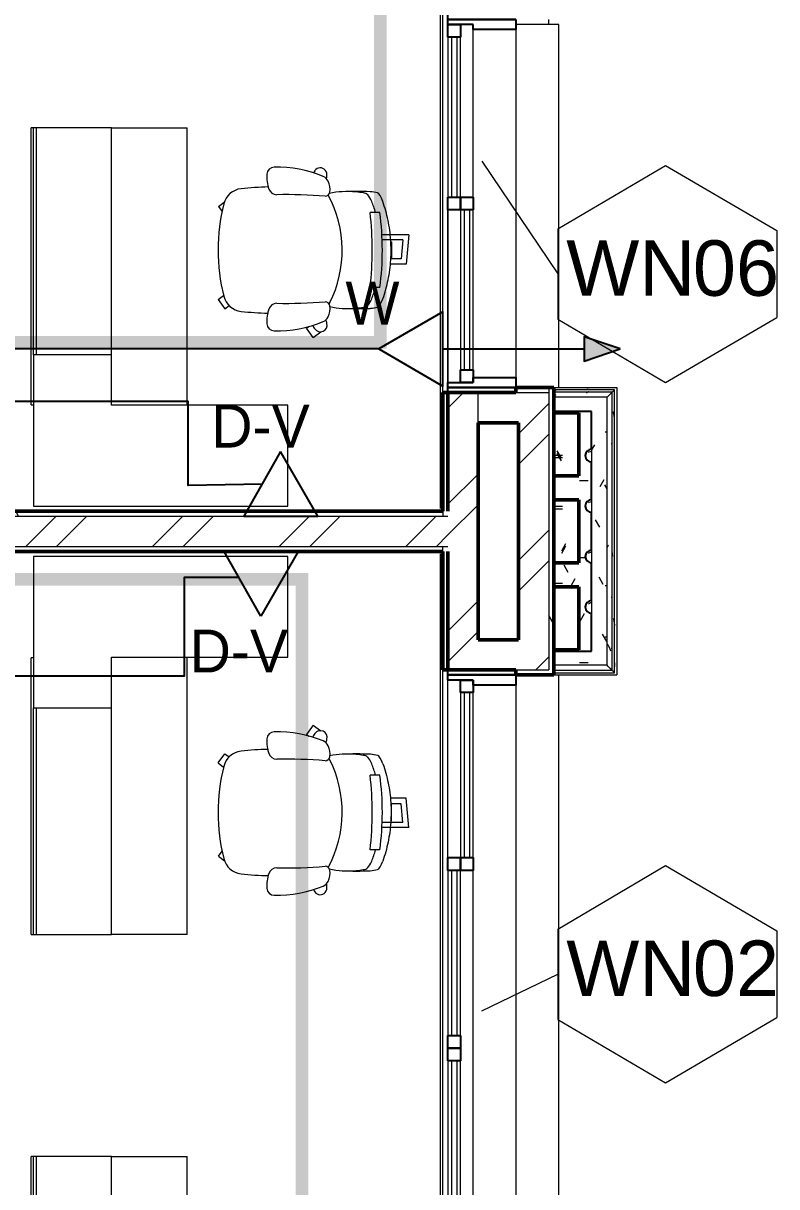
# Model space of a CAD drawing. Header units: millimetres. Extents: x -9358 to 257996, y -67499 to 9117.
# Drawn here: x 15064 to 18055, y -19148 to -14533 of the extents above; entities that cross this region are included whole.
import ezdxf

# ---------------------------------------------------------------- set-up
doc = ezdxf.new("R2010")
doc.units = ezdxf.units.MM
doc.header["$LTSCALE"] = 1000
for name, color, linetype, lineweight in [('A-FLR-PAT', 8, 'Continuous', 18), ('A-FRN', 8, 'Continuous', 9), ('A-LIN-30-1', 8, 'Continuous', 25), ('A-TYP-WIN', 8, 'Continuous', 0), ('A-WAL-CLD', 8, 'Continuous', 9), ('A-WAL-CMU', 8, 'Continuous', 50), ('A-WAL-FIN', 8, 'Continuous', 9), ('A-WAL-LOW-20', 8, 'Continuous', 18), ('A-WAL-LOW-20-1', 8, 'Continuous', 50), ('A-WAL-LOW-30', 8, 'Continuous', 18), ('A-WAL-PAT-1', 8, 'Continuous', 9), ('A-WIN', 8, 'Continuous', 9), ('A-WIN-1', 8, 'Continuous', 25), ('A-WIN-2', 8, 'Continuous', 18)]:
    doc.layers.add(name, color=color, linetype=linetype, lineweight=lineweight)
for name, color, linetype in [('CCTV', 4, 'Continuous'), ('DATANET', 4, 'Continuous'), ('F POINT AGN', 7, 'Continuous'), ('LC-CABLE -10', 4, 'Continuous'), ('LC-DA-CIR', 4, 'Continuous'), ('LC-T-OUTLET', 4, 'Continuous'), ('Route - rack2', 7, 'Continuous')]:
    doc.layers.add(name, color=color, linetype=linetype)
doc.styles.add('Arial_8', font='arial.ttf', dxfattribs={"height": 220})
pattern_1 = [(0, (0, 0), (812.8, 203.2), [33.528, -576.072, 33.528, -576.072, -3251.2]), (0, (0, 0), (812.8, 203.2), [-1219.2, 33.528, -1185.672, 33.528, -576.072, -1422.4]), (0, (0, 0), (812.8, 203.2), [-3048, 33.528, -372.872, 33.528, -982.472]), (120, (304.8, 101.6), (-582.3764, 602.3054), [33.528, -576.072, 33.528, -576.072, -3251.2]), (120, (304.8, 101.6), (-582.3764, 602.3054), [-1219.2, 33.528, -1185.672, 33.528, -576.072, -1422.4]), (120, (304.8, 101.6), (-582.3764, 602.3054), [-3048, 33.528, -372.872, 33.528, -982.472]), (240, (406.4, 508), (-230.4236, -805.5054), [33.528, -576.072, 33.528, -576.072, -3251.2]), (240, (406.4, 508), (-230.4236, -805.5054), [-1219.2, 33.528, -1185.672, 33.528, -576.072, -1422.4]), (240, (406.4, 508), (-230.4236, -805.5054), [-3048, 33.528, -372.872, 33.528, -982.472])]
pattern_2 = [(45, (0, 0), (-251.447, 251.447), []), (45, (0, 381), (-251.447, 251.447), [])]
pattern_3 = [(0, (0, 0), (406.4, 101.6), [33.528, -271.272, 33.528, -271.272, -1625.6]), (0, (0, 0), (406.4, 101.6), [-609.6, 33.528, -576.072, 33.528, -271.272, -711.2]), (0, (0, 0), (406.4, 101.6), [-1524, 33.528, -169.672, 33.528, -474.472]), (120, (152.4, 50.8), (-291.18818, 301.15272), [33.528, -271.272, 33.528, -271.272, -1625.6]), (120, (152.4, 50.8), (-291.18818, 301.15272), [-609.6, 33.528, -576.072, 33.528, -271.272, -711.2]), (120, (152.4, 50.8), (-291.18818, 301.15272), [-1524, 33.528, -169.672, 33.528, -474.472]), (240, (203.2, 254), (-115.21182, -402.75272), [33.528, -271.272, 33.528, -271.272, -1625.6]), (240, (203.2, 254), (-115.21182, -402.75272), [-609.6, 33.528, -576.072, 33.528, -271.272, -711.2]), (240, (203.2, 254), (-115.21182, -402.75272), [-1524, 33.528, -169.672, 33.528, -474.472])]

# ---------------------------------------------------------------- blocks, each defined once
blk = doc.blocks.new('Window Tag - Window Tag-41068-01-Ground Floor Plan')
at = {"layer": 'A-TYP-WIN'}
for p, q in [((-4.506, 1.627), (-0.238, 4.142)), ((-0.238, 4.142), (4.181, 1.556)), ((-4.506, 1.627), (-4.506, -1.959)), ((4.181, 1.556), (4.181, -1.888)), ((-4.506, -1.959), (-0.238, -4.474)), ((-0.238, -4.474), (4.181, -1.888))]:
    blk.add_line(p, q, dxfattribs=at)
blk = doc.blocks.new('D-V')
at = {"color": 3}
blk.add_lwpolyline([(1.2, 256.5), (146.9, 0), (-146.9, 0), (1.2, 256.5)], dxfattribs=at)
at = {"layer": 'CCTV', "color": 2}
blk.add_attdef('D-V', (-225.1, 246.5), '', height=170, dxfattribs=at)
blk = doc.blocks.new('D-W')
at = {"color": 3, "elevation": 0}
blk.add_lwpolyline([(0, 254.5), (146.9, 0), (-146.9, 0), (0, 254.5)], dxfattribs=at)
at = {"layer": 'LC-T-OUTLET', "color": 2}
blk.add_attdef('W', (77.2, 236.3, 0), '', height=170, dxfattribs=at)
blk = doc.blocks.new('access point wifi weather proof')
at = {"layer": 'LC-CABLE -10'}
h = blk.add_hatch(color=3, dxfattribs=at)
h.dxf.hatch_style = 1
h.paths.add_polyline_path([(684.0372, -90.7097), (683.895, -90.6617), (683.895, -90.7577)])
at = {"layer": 'LC-CABLE -10', "color": 3}
blk.add_line((683.3342, -90.7097), (683.895, -90.7097), dxfattribs=at)
blk.add_lwpolyline([(684.0372, -90.7097), (683.895, -90.6617), (683.895, -90.7577)], close=True, dxfattribs=at)
at = {"layer": 'LC-DA-CIR'}
ref = blk.add_blockref('D-W', (683.3342, -90.7097), dxfattribs=dict(at, xscale=-0.0010000000000048, yscale=0.0010000000000048, zscale=0.0010000000000048, rotation=90))
ref.add_attrib('W', 'W', (682.9472, -90.6127), dxfattribs={"layer": 'LC-T-OUTLET', "color": 3, "height": 0.17})
blk = doc.blocks.new('Walls 16 - Walls 11-582313-01-Ground Floor Furniture Plan')
at = {"layer": 'A-WAL-PAT-1'}
h = blk.add_hatch(dxfattribs=at)
h.set_pattern_fill('FP_10', color=256, style=0, pattern_type=2)
h.set_pattern_definition(pattern_3)
h.paths.add_polyline_path([(17170, -16870), (17270, -16870), (17270, -16620), (17170, -16620)], flags=0)
h.paths.add_polyline_path([(17170, -16525), (17270, -16525), (17270, -16275), (17170, -16275)], flags=0)
h.paths.add_polyline_path([(17270, -16180), (17270, -15930), (17170, -15930), (17170, -16180)], flags=0)
h = blk.add_hatch(dxfattribs=at)
h.set_pattern_fill('FP_10', color=256, style=0, pattern_type=2)
h.set_pattern_definition(pattern_3)
h.paths.add_polyline_path([(17270, -20970), (17270, -20720), (17170, -20720), (17170, -20970)], flags=0)
h.paths.add_polyline_path([(17270, -20625), (17270, -20375), (17170, -20375), (17170, -20625)], flags=0)
h.paths.add_polyline_path([(17270, -20280), (17270, -20030), (17170, -20030), (17170, -20280)], flags=0)
h = blk.add_hatch(dxfattribs=at)
h.set_pattern_fill('FP_10', color=256, style=0, pattern_type=2)
h.set_pattern_definition(pattern_3)
h.paths.add_polyline_path([(17270, -25070), (17270, -24820), (17170, -24820), (17170, -25070)], flags=0)
h.paths.add_polyline_path([(17170, -24725), (17270, -24725), (17270, -24475), (17170, -24475)], flags=0)
h.paths.add_polyline_path([(17170, -24380), (17270, -24380), (17270, -24130), (17170, -24130), (17170, -24207)], flags=0)
at = {"layer": 'A-WAL-CMU'}
for p, q in [((17170, -15930), (17170, -16180)), ((17270, -15930), (17170, -15930)), ((17270, -16180), (17270, -15930)), ((17170, -16180), (17270, -16180)), ((17170, -16275), (17170, -16525)), ((17270, -16275), (17170, -16275)), ((17270, -16525), (17270, -16275)), ((17170, -16525), (17270, -16525)), ((17170, -16620), (17170, -16870)), ((17270, -16620), (17170, -16620)), ((17270, -16870), (17270, -16620)), ((17170, -16870), (17270, -16870)), ((17170, -20030), (17170, -20280)), ((17270, -20030), (17170, -20030)), ((17270, -20280), (17270, -20030)), ((17170, -20280), (17270, -20280)), ((17170, -20375), (17170, -20625)), ((17270, -20375), (17170, -20375)), ((17270, -20625), (17270, -20375)), ((17170, -20625), (17270, -20625)), ((17170, -20720), (17170, -20970)), ((17270, -20720), (17170, -20720)), ((17270, -20970), (17270, -20720)), ((17170, -20970), (17270, -20970)), ((17170, -24130), (17170, -24380)), ((17270, -24130), (17170, -24130)), ((17270, -24380), (17270, -24130)), ((17170, -24380), (17270, -24380)), ((17170, -24475), (17170, -24725)), ((17270, -24475), (17170, -24475)), ((17270, -24725), (17270, -24475)), ((17170, -24725), (17270, -24725)), ((17170, -24820), (17170, -25070)), ((17270, -24820), (17170, -24820)), ((17270, -25070), (17270, -24820)), ((17170, -25070), (17270, -25070))]:
    blk.add_line(p, q, dxfattribs=at)
blk = doc.blocks.new('Sliding_Window_Double - 3000 x 2700-2663160-01-Ground Floor Furniture Plan')
at = {"layer": 'A-WIN'}
for p, q in [((-1336.3, 89.4), (1543.7, 89.4)), ((-651.8, -80.6), (-1306.3, -80.6)), ((808.2, -80.6), (-600.9, -80.6)), ((1513.7, -80.6), (859.1, -80.6)), ((-1306.3, -130.6), (-651.8, -130.6)), ((53.7, -130.6), (-600.9, -130.6)), ((808.2, -130.6), (153.7, -130.6)), ((859.1, -130.6), (1513.7, -130.6)), ((-651.8, -180.6), (-1356.3, -180.6)), ((-600.9, -180.6), (53.7, -180.6)), ((153.7, -180.6), (808.2, -180.6)), ((1563.7, -180.6), (859.1, -180.6))]:
    blk.add_line(p, q, dxfattribs=at)
at = {"layer": 'A-WIN-1'}
for p, q in [((-1376.3, 89.4), (-1336.3, 89.4)), ((-1376.3, -180.6), (-1376.3, 89.4)), ((-1376.3, 89.4), (-1376.3, -180.6)), ((-1336.3, 89.4), (-1336.3, -80.6)), ((1543.7, 89.4), (1583.7, 89.4)), ((1543.7, -80.6), (1543.7, 89.4)), ((1583.7, 89.4), (1583.7, -180.6)), ((1583.7, -180.6), (1583.7, 89.4)), ((-1356.3, -80.6), (-1356.3, -180.6)), ((-1336.3, -80.6), (-1356.3, -80.6)), ((-1356.3, -130.6), (-1356.3, -80.6)), ((-1356.3, -80.6), (-1306.3, -80.6)), ((-1306.3, -80.6), (-1306.3, -130.6)), ((-651.8, -130.6), (-651.8, -80.6)), ((-651.8, -80.6), (-600.9, -80.6)), ((-600.9, -80.6), (-600.9, -130.6)), ((808.2, -130.6), (808.2, -80.6)), ((808.2, -80.6), (859.1, -80.6)), ((859.1, -80.6), (859.1, -130.6)), ((1513.7, -130.6), (1513.7, -80.6)), ((1513.7, -80.6), (1563.7, -80.6)), ((1563.7, -80.6), (1543.7, -80.6)), ((1563.7, -180.6), (1563.7, -80.6)), ((1563.7, -80.6), (1563.7, -130.6)), ((-1306.3, -130.6), (-1356.3, -130.6)), ((-600.9, -130.6), (-651.8, -130.6)), ((-651.8, -180.6), (-651.8, -130.6)), ((-651.8, -130.6), (-600.9, -130.6)), ((-600.9, -130.6), (-600.9, -180.6)), ((53.7, -180.6), (53.7, -130.6)), ((53.7, -130.6), (103.7, -130.6)), ((103.7, -180.6), (103.7, -130.6)), ((103.7, -130.6), (153.7, -130.6)), ((103.7, -130.6), (103.7, -180.6)), ((153.7, -130.6), (153.7, -180.6)), ((808.2, -180.6), (808.2, -130.6)), ((808.2, -130.6), (859.1, -130.6)), ((859.1, -130.6), (808.2, -130.6)), ((859.1, -130.6), (859.1, -180.6)), ((1563.7, -130.6), (1513.7, -130.6)), ((-1376.3, -180.6), (-1396.3, -180.6)), ((-1356.3, -180.6), (-1376.3, -180.6)), ((-600.9, -180.6), (-651.8, -180.6)), ((103.7, -180.6), (53.7, -180.6)), ((153.7, -180.6), (103.7, -180.6)), ((859.1, -180.6), (808.2, -180.6)), ((1583.7, -180.6), (1563.7, -180.6)), ((1603.7, -180.6), (1583.7, -180.6))]:
    blk.add_line(p, q, dxfattribs=at)
at = {"layer": 'A-WIN-2'}
for p, q in [((-1306.3, -95.6), (-651.8, -95.6)), ((-1306.3, -115.6), (-1306.3, -95.6)), ((-651.8, -115.6), (-1306.3, -115.6)), ((-651.8, -95.6), (-651.8, -115.6)), ((859.1, -95.6), (1513.7, -95.6)), ((859.1, -115.6), (859.1, -95.6)), ((1513.7, -115.6), (859.1, -115.6)), ((1513.7, -95.6), (1513.7, -115.6)), ((-600.9, -145.6), (53.7, -145.6)), ((-600.9, -165.6), (-600.9, -145.6)), ((53.7, -165.6), (-600.9, -165.6)), ((53.7, -145.6), (53.7, -165.6)), ((153.7, -145.6), (808.2, -145.6)), ((153.7, -165.6), (153.7, -145.6)), ((808.2, -165.6), (153.7, -165.6)), ((808.2, -145.6), (808.2, -165.6))]:
    blk.add_line(p, q, dxfattribs=at)
blk = doc.blocks.new('Sliding_Window_Single - 1500 x 2700-2664406-01-Ground Floor Furniture Plan')
at = {"layer": 'A-WIN'}
for p, q in [((-675, 135), (705, 135)), ((-10, -35), (-675, -35)), ((675, -35), (40, -35)), ((-10, -85), (-645, -85)), ((40, -85), (675, -85)), ((-645, -135), (-10, -135)), ((725, -135), (40, -135)), ((40, -135), (725, -135))]:
    blk.add_line(p, q, dxfattribs=at)
at = {"layer": 'A-WIN-1'}
for p, q in [((-715, 135), (-675, 135)), ((-715, -135), (-715, 135)), ((-715, 135), (-715, -135)), ((-675, 135), (-675, -35)), ((705, 135), (745, 135)), ((705, -35), (705, 135)), ((745, 135), (745, -135)), ((745, -135), (745, 135)), ((-695, -35), (-695, -135)), ((-675, -35), (-695, -35)), ((-10, -85), (-10, -35)), ((-10, -35), (40, -35)), ((40, -35), (40, -85)), ((675, -85), (675, -35)), ((675, -35), (725, -35)), ((725, -35), (705, -35)), ((725, -135), (725, -35)), ((725, -35), (725, -85)), ((-695, -135), (-695, -85)), ((-695, -85), (-645, -85)), ((-645, -85), (-645, -135)), ((-10, -135), (-10, -85)), ((-10, -85), (40, -85)), ((40, -85), (-10, -85)), ((40, -85), (40, -135)), ((725, -85), (675, -85)), ((-715, -135), (-735, -135)), ((-695, -135), (-715, -135)), ((-645, -135), (-695, -135)), ((40, -135), (-10, -135)), ((745, -135), (725, -135)), ((765, -135), (745, -135))]:
    blk.add_line(p, q, dxfattribs=at)
at = {"layer": 'A-WIN-2'}
for p, q in [((40, -50), (675, -50)), ((40, -70), (40, -50)), ((675, -70), (40, -70)), ((675, -50), (675, -70)), ((-645, -100), (-10, -100)), ((-645, -120), (-645, -100)), ((-10, -120), (-645, -120)), ((-10, -100), (-10, -120))]:
    blk.add_line(p, q, dxfattribs=at)
blk = doc.blocks.new('secretary office - manager office -1 2-1846452-01-Ground Floor Furniture Plan')
at = {"layer": 'A-FRN'}
for p, q in [((-360, 310), (-950, 310)), ((-950, 310), (-950, 300)), ((-950, 300), (-950, -700)), ((-548, 320), (550, 320)), ((-548, 320), (-548, 310)), ((-350, 310), (-360, 310)), ((-350, 0), (-350, 310)), ((-350, 310), (550, 310)), ((550, 300), (-350, 300)), ((550, 300), (-350, 300)), ((550, 310), (550, 320)), ((550, 300), (550, 310)), ((550, 0), (550, 300)), ((-550, -700), (-550, 0)), ((-550, 0), (-350, 0)), ((-350, 0), (550, 0)), ((550, 0), (550, -300)), ((-550, -300), (550, -300)), ((-950, -700), (-550, -700))]:
    blk.add_line(p, q, dxfattribs=at)
blk = doc.blocks.new('Task chair 9554N35 - Task chair 9554N35-745676-01-Ground Floor Furniture Plan')
at = {"layer": 'A-FRN'}
for p, q in [((-172.9, 306.8), (-189.9, 284.3)), ((-172.9, 306.8), (-153.2, 293.1)), ((196.3, 309), (180.3, 287)), ((196.3, 309), (233.1, 282.3)), ((233.1, 282.3), (220.5, 265)), ((309.5, -42.5), (303.3, -51.1)), ((346.3, -69.3), (309.5, -42.5)), ((346.3, -69.3), (324.3, -99.6)), ((208.7, -134.6), (213.5, -132.2)), ((-148.6, -333.2), (-148.6, -294.8)), ((148.6, -333.5), (148.6, -294.8)), ((-59.9, -447.8), (-59.9, -341.6)), ((-40.1, -424.9), (-40.1, -342.5)), ((-33.2, -377), (-33.2, -380)), ((-33.2, -380), (34.3, -380)), ((34.3, -418.4), (34.3, -377)), ((56.2, -437.7), (56.2, -375.4)), ((-59.9, -447.8), (56.2, -437.7)), ((-40.1, -424.9), (34.3, -418.4))]:
    blk.add_line(p, q, dxfattribs=at)
for centre, radius, start, end in [((-163.7, 208.7), 80, 103.9416, 173.6414), ((0, -450.7), 759.4, 76.0583, 103.9416), ((163.7, 208.7), 80, 6.3586, 76.0583), ((875.8, 92.8), 1126, 173.6414, 179.1387), ((-875.8, 92.8), 1126, 0.9685, 6.3586), ((-298.4, 85.1), 30, 94.385, 178.8307), ((-289.7, -26.9), 142.3, 70.4284, 94.4069), ((-253.5, 75.2), 34, 1.5783, 70.4284), ((245.3, 75.2), 34, 109.5716, 178.4217), ((281.6, -26.9), 142.3, 102.8407, 109.5716), ((281.6, -26.9), 142.3, 85.5931, 102.8407), ((290.2, 85.1), 30, 1.1693, 85.615), ((157.4, 76.4), 485.9, 178.9013, 202.3772), ((1706.6, 39.8), 1926.5, 178.9201, 184.6505), ((-1714.8, 39.8), 1926.5, 355.3495, 1.0799), ((-165.6, 76.4), 485.9, 337.6228, 1.0987), ((-301, -96.7), 25.2, 123.4121, 230.4202), ((-270.6, -142.7), 80.3, 115.9395, 123.4121), ((297.3, -97.1), 27.1, 257.0503, 54.9497), ((266.7, -140.7), 80.4, 54.9497, 66.5438), ((-296.1, -90.9), 32.8, 230.4202, 277.5798), ((-257.7, -94.4), 37, 202.4815, 245.4243), ((-304.4, -28.7), 95.5, 277.5798, 283.1299), ((-239, -54.3), 81.3, 245.2067, 276.9285), ((-5.9, -191.7), 225.5, 165.0105, 178.0847), ((-231.5, -117.1), 18, 277.2916, 2.3739), ((1.2, 277.4), 461.4, 241.6816, 296.7275), ((223.3, -117.1), 18, 177.6261, 262.7084), ((230.8, -54.3), 81.3, 263.0715, 294.7933), ((5.9, -191.7), 225.5, 1.9153, 14.4821), ((249.5, -94.4), 37, 294.5757, 337.5185), ((351.4, 138.5), 268.8, 253.8265, 257.0503), ((1424.9, -239.6), 1657.1, 178.0847, 181.9153), ((-1424.9, -239.6), 1657.1, 358.0847, 1.9153), ((192.1, -200.6), 424.1, 181.2804, 189.1246), ((-192.1, -200.6), 424.1, 350.8754, 358.7196), ((-202, -267.3), 24.7, 181.265, 228.1434), ((202, -267.3), 24.7, 311.8566, 358.735), ((18.2, 231.9), 573.4, 248.3703, 253.086), ((0, 988.3), 1291.7, 263.3947, 276.6053), ((-18.2, 231.9), 573.4, 286.914, 291.6297), ((1, 773.4), 1116.7, 262.3012, 277.5932)]:
    blk.add_arc(centre, radius, start, end, dxfattribs=at)
for centre, major_axis, ratio, start_param, end_param in [((2833.6, -1083.6), (-3058.7, 867.3), 0.246692, 0.098786, 0.133654), ((-178.1, -286.4), (-48, 16.7), 0.376203, 0.715963, 1.386418), ((178.1, -286.7), (48.1, 16.1), 0.383717, 4.900693, 5.6098), ((-2833.6, -1083.6), (3058.7, 867.3), 0.246692, 6.149531, 6.184399), ((-2839.6, -1069.5), (3064.8, 850.5), 0.246639, 6.151983, 6.185843), ((-182.4, -335.9), (-44.1, 13.7), 0.260293, 0.190015, 1.407049), ((182.6, -337.1), (43.9, 14.1), 0.248418, 4.873403, 6.095378)]:
    blk.add_ellipse(centre, major_axis=major_axis, ratio=ratio, start_param=start_param, end_param=end_param, dxfattribs=at)
blk.add_open_spline([(193.1, -345.6), (180.8, -349.8), (155.9, -357.6), (104.9, -369.7), (39.6, -378.5), (-39.7, -378.4), (-105, -369.4), (-155.9, -357.1), (-180.8, -349.3), (-193.1, -344.9)], degree=3, knots=[0, 0, 0, 0, 0.1, 0.2, 0.4, 0.6, 0.8, 0.9, 1, 1, 1, 1], dxfattribs=at)
blk = doc.blocks.new('secretary office - manager office -1 2-1846450-01-Ground Floor Furniture Plan')
at = {"layer": 'A-FRN'}
for p, q in [((-550, 700), (-950, 700)), ((-950, 700), (-950, -300)), ((-550, 0), (-550, 700)), ((550, 300), (-550, 300)), ((550, 300), (550, 0)), ((-350, 0), (-550, 0)), ((550, 0), (-350, 0)), ((-350, -310), (-350, 0)), ((550, -300), (550, 0)), ((-950, -300), (-950, -310)), ((-950, -310), (-360, -310)), ((-548, -310), (-548, -320)), ((550, -320), (-548, -320)), ((-360, -310), (-350, -310)), ((-350, -300), (550, -300)), ((-350, -300), (550, -300)), ((550, -310), (-350, -310)), ((550, -310), (550, -300)), ((550, -320), (550, -310))]:
    blk.add_line(p, q, dxfattribs=at)
blk = doc.blocks.new('Task chair 9554N35 - Task chair 9554N35-733048-01-Ground Floor Furniture Plan')
at = {"layer": 'A-FRN'}
for p, q in [((-59.9, 447.8), (56.2, 437.7)), ((-59.9, 447.8), (-59.9, 341.6)), ((-40.1, 424.9), (-40.1, 342.5)), ((-40.1, 424.9), (34.3, 418.4)), ((34.3, 418.4), (34.3, 377)), ((56.2, 437.7), (56.2, 375.4)), ((-33.2, 380), (34.3, 380)), ((-33.2, 377), (-33.2, 380)), ((-148.6, 333.2), (-148.6, 294.8)), ((148.6, 333.5), (148.6, 294.8)), ((208.7, 134.6), (213.5, 132.2)), ((346.3, 69.3), (324.3, 99.6)), ((309.5, 42.5), (303.3, 51.1)), ((346.3, 69.3), (309.5, 42.5)), ((233.1, -282.3), (220.5, -265)), ((-172.9, -306.8), (-189.9, -284.3)), ((-172.9, -306.8), (-153.2, -293.1)), ((196.3, -309), (180.3, -287)), ((196.3, -309), (233.1, -282.3))]:
    blk.add_line(p, q, dxfattribs=at)
for centre, radius, start, end in [((1, -773.4), 1116.7, 82.4068, 97.6988), ((1424.9, 239.6), 1657.1, 178.0847, 181.9153), ((-202, 267.3), 24.7, 131.8566, 178.735), ((18.2, -231.9), 573.4, 106.914, 111.6297), ((0, -988.3), 1291.7, 83.3947, 96.6053), ((-18.2, -231.9), 573.4, 68.3703, 73.086), ((202, 267.3), 24.7, 1.265, 48.1434), ((-1424.9, 239.6), 1657.1, 358.0847, 1.9153), ((192.1, 200.6), 424.1, 170.8754, 178.7196), ((-192.1, 200.6), 424.1, 1.2804, 9.1246), ((-5.9, 191.7), 225.5, 181.9153, 194.9895), ((1.2, -277.4), 461.4, 63.2725, 118.3184), ((5.9, 191.7), 225.5, 345.5179, 358.0847), ((157.4, -76.4), 485.9, 157.6228, 181.0987), ((-301, 96.7), 25.2, 129.5798, 236.5879), ((-296.1, 90.9), 32.8, 82.4202, 129.5798), ((-257.7, 94.4), 37, 114.5757, 157.5185), ((-304.4, 28.7), 95.5, 76.8701, 82.4202), ((-239, 54.3), 81.3, 83.0715, 114.7933), ((-231.5, 117.1), 18, 357.6261, 82.7084), ((1706.6, -39.8), 1926.5, 175.3495, 181.0799), ((223.3, 117.1), 18, 97.2916, 182.3739), ((-1714.8, -39.8), 1926.5, 358.9201, 4.6505), ((230.8, 54.3), 81.3, 65.2067, 96.9285), ((249.5, 94.4), 37, 22.4815, 65.4243), ((351.4, -138.5), 268.8, 102.9497, 106.1735), ((-165.6, -76.4), 485.9, 358.9013, 22.3772), ((297.3, 97.1), 27.1, 305.0503, 102.9497), ((-270.6, 142.7), 80.3, 236.5879, 244.0605), ((266.7, 140.7), 80.4, 293.4562, 305.0503), ((-298.4, -85.1), 30, 181.1693, 265.615), ((-253.5, -75.2), 34, 289.5716, 358.4217), ((245.3, -75.2), 34, 181.5783, 250.4284), ((290.2, -85.1), 30, 274.385, 358.8307), ((-289.7, 26.9), 142.3, 265.5931, 289.5716), ((875.8, -92.8), 1126, 180.8613, 186.3586), ((281.6, 26.9), 142.3, 250.4284, 257.1593), ((-875.8, -92.8), 1126, 353.6414, 359.0315), ((281.6, 26.9), 142.3, 257.1593, 274.4069), ((-163.7, -208.7), 80, 186.3586, 256.0584), ((163.7, -208.7), 80, 283.9417, 353.6414), ((0, 450.7), 759.4, 256.0584, 283.9417)]:
    blk.add_arc(centre, radius, start, end, dxfattribs=at)
for centre, major_axis, ratio, start_param, end_param in [((2833.6, 1083.6), (3058.7, 867.3), 0.246692, 3.007939, 3.042807), ((-182.4, 335.9), (44.1, 13.7), 0.260293, 1.734544, 2.951577), ((182.6, 337.1), (-43.9, 14.1), 0.248418, 3.3294, 4.551375), ((-2839.6, 1069.5), (-3064.8, 850.5), 0.246639, 3.238935, 3.272795), ((-2833.6, 1083.6), (-3058.7, 867.3), 0.246692, 3.240378, 3.275247), ((-178.1, 286.4), (48, 16.7), 0.376203, 1.755174, 2.42563), ((178.1, 286.7), (-48.1, 16.1), 0.383717, 3.814978, 4.524085)]:
    blk.add_ellipse(centre, major_axis=major_axis, ratio=ratio, start_param=start_param, end_param=end_param, dxfattribs=at)
blk.add_open_spline([(193.1, 345.6), (180.8, 349.8), (155.9, 357.6), (104.9, 369.7), (39.6, 378.5), (-39.7, 378.4), (-105, 369.4), (-155.9, 357.1), (-180.8, 349.3), (-193.1, 344.9)], degree=3, knots=[0, 0, 0, 0, 0.1, 0.2, 0.4, 0.6, 0.8, 0.9, 1, 1, 1, 1], dxfattribs=at)
blk = doc.blocks.new('FP_504-01-Ground Floor Furniture Plan')
at = {"layer": 'A-WAL-PAT-1'}
for p, q in [((17307.4, -16478), (17311, -16475.1)), ((17311, -16475.1), (17315.4, -16473.2)), ((17315.4, -16473.2), (17320, -16472.6))]:
    blk.add_line(p, q, dxfattribs=at)
blk = doc.blocks.new('FP_505-01-Ground Floor Furniture Plan')
at = {"layer": 'A-WAL-PAT-1'}
for p, q in [((17307.3, -16277.8), (17311, -16274.8)), ((17311, -16274.8), (17315.3, -16273)), ((17315.3, -16273), (17320, -16272.4))]:
    blk.add_line(p, q, dxfattribs=at)
blk = doc.blocks.new('FP_506-01-Ground Floor Furniture Plan')
at = {"layer": 'A-WAL-PAT-1'}
for p, q in [((17307.2, -16078.1), (17310.9, -16075.1)), ((17310.9, -16075.1), (17315.3, -16073.3)), ((17315.3, -16073.3), (17320, -16072.6))]:
    blk.add_line(p, q, dxfattribs=at)
blk = doc.blocks.new('FP_507-01-Ground Floor Furniture Plan')
at = {"layer": 'A-WAL-PAT-1'}
for p, q in [((17307.4, -16677.9), (17311.1, -16675)), ((17311.1, -16675), (17315.4, -16673.2)), ((17315.4, -16673.2), (17320, -16672.6))]:
    blk.add_line(p, q, dxfattribs=at)
blk = doc.blocks.new('Walls 364 - Walls 304-2898447-01-Ground Floor Furniture Plan')
at = {"layer": 'A-WAL-PAT-1'}
h = blk.add_hatch(dxfattribs=at)
h.set_pattern_fill('FP_194', color=256, style=0, pattern_type=2)
h.set_pattern_definition([(0, (0, 10), (406.4, 101.6), [33.528, -271.272, 33.528, -271.272, -1625.6]), (0, (0, 10), (406.4, 101.6), [-609.6, 33.528, -576.072, 33.528, -271.272, -711.2]), (0, (0, 10), (406.4, 101.6), [-1524, 33.528, -169.672, 33.528, -474.472]), (120, (152.4, 60.8), (-291.1882, 301.15272), [33.528, -271.272, 33.528, -271.272, -1625.6]), (120, (152.4, 60.8), (-291.1882, 301.15272), [-609.6, 33.528, -576.072, 33.528, -271.272, -711.2]), (120, (152.4, 60.8), (-291.1882, 301.15272), [-1524, 33.528, -169.672, 33.528, -474.472]), (240, (203.2, 264), (-115.2118, -402.75272), [33.528, -271.272, 33.528, -271.272, -1625.6]), (240, (203.2, 264), (-115.2118, -402.75272), [-609.6, 33.528, -576.072, 33.528, -271.272, -711.2]), (240, (203.2, 264), (-115.2118, -402.75272), [-1524, 33.528, -169.672, 33.528, -474.472])])
h.paths.add_polyline_path([(17320, -16865), (17320, -16715), (17305.3, -16710.2), (17296.2, -16697.7), (17296.2, -16682.3), (17305.3, -16669.8), (17320, -16665), (17320, -16515), (17305.3, -16510.2), (17296.2, -16497.7), (17296.2, -16482.3), (17305.3, -16469.8), (17320, -16465), (17320, -16314.8), (17305.3, -16310), (17296.2, -16297.5), (17296.2, -16282), (17305.3, -16269.5), (17320, -16264.8), (17320, -16115), (17305.3, -16110.2), (17296.2, -16097.7), (17296.2, -16082.3), (17305.3, -16069.8), (17320, -16065), (17320, -15915), (17170, -15915), (17170, -16865)], flags=0)
at = {"layer": 'A-LIN-30-1'}
for p, q in [((17170, -15915), (17170, -16865)), ((17320, -15915), (17170, -15915)), ((17320, -16065), (17320, -15915)), ((17320, -16264.8), (17320, -16115)), ((17320, -16465), (17320, -16314.8)), ((17320, -16665), (17320, -16515)), ((17320, -16865), (17320, -16715)), ((17170, -16865), (17320, -16865))]:
    blk.add_line(p, q, dxfattribs=at)
for centre in [(17320, -16090), (17320, -16289.8), (17320, -16490), (17320, -16690)]:
    blk.add_arc(centre, 25, 90, 270, dxfattribs=at)
at = {"layer": 'A-WAL-FIN'}
for p, q in [((17320, -16065), (17320, -16090)), ((17320, -16090), (17320, -16115)), ((17320, -16264.8), (17320, -16289.8)), ((17320, -16289.8), (17320, -16314.8)), ((17320, -16465), (17320, -16490)), ((17320, -16490), (17320, -16515)), ((17320, -16665), (17320, -16690)), ((17320, -16690), (17320, -16715))]:
    blk.add_line(p, q, dxfattribs=at)
at = {"layer": 'A-WAL-LOW-20-1'}
for name in ['FP_506-01-Ground Floor Furniture Plan', 'FP_505-01-Ground Floor Furniture Plan', 'FP_504-01-Ground Floor Furniture Plan', 'FP_507-01-Ground Floor Furniture Plan']:
    blk.add_blockref(name, (0, 0), dxfattribs=at)
blk = doc.blocks.new('FP_508-01-Ground Floor Furniture Plan')
at = {"layer": 'A-WAL-LOW-20'}
blk.add_line((17170, -16951.2), (17401.4, -16951.2), dxfattribs=at)
blk = doc.blocks.new('FP_509-01-Ground Floor Furniture Plan')
at = {"layer": 'A-WAL-LOW-20'}
blk.add_line((17170, -16961), (17411.1, -16961), dxfattribs=at)
blk = doc.blocks.new('FP_510-01-Ground Floor Furniture Plan')
at = {"layer": 'A-WAL-LOW-20'}
blk.add_line((17401.4, -16951.2), (17401.4, -15848.5), dxfattribs=at)
at = {"layer": 'A-WAL-PAT-1'}
for p, q in [((17402, -16052.8), (17397.4, -16052.8)), ((17382, -16464.6), (17382.5, -16463.7)), ((17382.5, -16463.7), (17383, -16462.8)), ((17383, -16462.8), (17383.5, -16461.9)), ((17383.5, -16461.9), (17384, -16461.1)), ((17384, -16461.1), (17384.5, -16460.2)), ((17384.5, -16460.2), (17385, -16459.3)), ((17385, -16459.3), (17385.5, -16458.4)), ((17385.5, -16458.4), (17386, -16457.5)), ((17386, -16457.5), (17386.4, -16456.7)), ((17386.4, -16456.7), (17386.9, -16455.8)), ((17386.9, -16455.8), (17387.4, -16454.9)), ((17399.9, -16480.3), (17400.2, -16481.2)), ((17400.2, -16481.2), (17400.4, -16482.1)), ((17400.4, -16482.1), (17400.6, -16483)), ((17400.6, -16483), (17400.8, -16483.9)), ((17400.8, -16483.9), (17401, -16484.8)), ((17401, -16484.8), (17401.1, -16485.7)), ((17401.1, -16485.7), (17401.3, -16486.6)), ((17401.3, -16486.6), (17401.5, -16487.6)), ((17401.5, -16487.6), (17401.6, -16488.5)), ((17401.6, -16488.5), (17401.7, -16489.4)), ((17401.7, -16489.4), (17401.9, -16490.3)), ((17401.9, -16490.3), (17402, -16491.2)), ((17402, -16491.2), (17402.1, -16492.1)), ((17402.1, -16492.1), (17402.2, -16493)), ((17402.2, -16493), (17402.3, -16493.9)), ((17402.3, -16493.9), (17402.3, -16494.8)), ((17402.3, -16494.8), (17402.4, -16495.7)), ((17402.4, -16495.7), (17402.4, -16496.6)), ((17402.4, -16496.6), (17402.5, -16497.5)), ((17402.5, -16497.5), (17402.5, -16498.4)), ((17402.5, -16498.4), (17402.5, -16499.4)), ((17402, -16662.4), (17397.4, -16662.4)), ((17382, -16846.6), (17382.5, -16847.5)), ((17382.5, -16847.5), (17383, -16848.4)), ((17383, -16848.4), (17383.5, -16849.3)), ((17383.5, -16849.3), (17384.1, -16850.3)), ((17384.1, -16850.3), (17384.6, -16851.2)), ((17384.6, -16851.2), (17385.1, -16852.1)), ((17385.1, -16852.1), (17385.6, -16853)), ((17385.6, -16853), (17386.1, -16853.9)), ((17386.1, -16853.9), (17386.6, -16854.8)), ((17386.6, -16854.8), (17387.1, -16855.7)), ((17387.1, -16855.7), (17387.6, -16856.6)), ((17387.6, -16856.6), (17388.1, -16857.6)), ((17388.1, -16857.6), (17388.6, -16858.5)), ((17388.6, -16858.5), (17389, -16859.4)), ((17389, -16859.4), (17389.5, -16860.3)), ((17389.5, -16860.3), (17390, -16861.2)), ((17390, -16861.2), (17390.4, -16862.1)), ((17390.4, -16862.1), (17390.9, -16863)), ((17390.9, -16863), (17391.3, -16863.9)), ((17391.3, -16863.9), (17391.8, -16864.9)), ((17391.8, -16864.9), (17392.2, -16865.8)), ((17392.2, -16865.8), (17392.6, -16866.7)), ((17392.6, -16866.7), (17393.1, -16867.6)), ((17393.1, -16867.6), (17393.5, -16868.5)), ((17393.5, -16868.5), (17393.9, -16869.4)), ((17393.9, -16869.4), (17394.3, -16870.3)), ((17394.3, -16870.3), (17394.7, -16871.2)), ((17394.7, -16871.2), (17395, -16872.2)), ((17395, -16872.2), (17395.4, -16873.1)), ((17395.4, -16873.1), (17395.8, -16874)), ((17395.8, -16874), (17396.1, -16874.9)), ((17402, -16865.6), (17397.4, -16865.6))]:
    blk.add_line(p, q, dxfattribs=at)
blk = doc.blocks.new('FP_511-01-Ground Floor Furniture Plan')
at = {"layer": 'A-WAL-LOW-20'}
blk.add_line((17411.1, -16961), (17411.1, -15838.8), dxfattribs=at)
at = {"layer": 'A-WAL-PAT-1'}
for p, q in [((17404.8, -15925.1), (17405.5, -15927.8)), ((17405.5, -15927.8), (17406.1, -15930.4)), ((17406.1, -15930.4), (17406.7, -15933.1)), ((17406.7, -15933.1), (17407.2, -15935.7)), ((17407.2, -15935.7), (17407.7, -15938.3)), ((17407.7, -15938.3), (17408.2, -15941)), ((17408.2, -15941), (17408.7, -15943.6)), ((17408.7, -15943.6), (17409.1, -15946.3)), ((17409.1, -15946.3), (17409.5, -15948.9)), ((17409.5, -15948.9), (17409.9, -15951.5)), ((17409.9, -15951.5), (17410.3, -15954.2)), ((17406.3, -16744.3), (17406.9, -16746.9)), ((17406.9, -16746.9), (17407.4, -16749.5)), ((17407.4, -16749.5), (17407.9, -16752.2)), ((17407.9, -16752.2), (17408.4, -16754.8)), ((17408.4, -16754.8), (17408.9, -16757.5)), ((17408.9, -16757.5), (17409.3, -16760.1)), ((17409.3, -16760.1), (17409.7, -16762.7)), ((17409.7, -16762.7), (17410.1, -16765.4)), ((17410.1, -16765.4), (17410.4, -16768)), ((17410.4, -16768), (17410.7, -16770.7)), ((17410.7, -16770.7), (17411, -16773.3)), ((17411.6, -16937.9), (17411.8, -16935.3)), ((17411.8, -16935.3), (17411.9, -16932.6)), ((17411.9, -16932.6), (17412, -16930)), ((17412, -16930), (17412.1, -16927.4)), ((17412.1, -16927.4), (17412.2, -16924.7)), ((17412.2, -16924.7), (17412.2, -16922.1)), ((17410.2, -16951.1), (17410.5, -16948.5)), ((17410.5, -16948.5), (17410.8, -16945.8)), ((17410.8, -16945.8), (17411.1, -16943.2)), ((17411.1, -16943.2), (17411.4, -16940.6)), ((17411.4, -16940.6), (17411.6, -16937.9))]:
    blk.add_line(p, q, dxfattribs=at)
blk = doc.blocks.new('FP_512-01-Ground Floor Furniture Plan')
at = {"layer": 'A-WAL-LOW-20'}
blk.add_line((17401.4, -15848.5), (17170, -15848.5), dxfattribs=at)
at = {"layer": 'A-WAL-PAT-1'}
for p, q in [((17172.2, -15867), (17171.6, -15867.9)), ((17172.7, -15866.1), (17172.2, -15867)), ((17173.2, -15865.2), (17172.7, -15866.1)), ((17173.7, -15864.4), (17173.2, -15865.2)), ((17174.2, -15863.5), (17173.7, -15864.4)), ((17174.8, -15862.7), (17174.2, -15863.5)), ((17175.3, -15861.8), (17174.8, -15862.7)), ((17175.8, -15861), (17175.3, -15861.8)), ((17176.3, -15860.2), (17175.8, -15861)), ((17176.8, -15859.4), (17176.3, -15860.2)), ((17177.4, -15858.6), (17176.8, -15859.4)), ((17177.9, -15857.9), (17177.4, -15858.6)), ((17300.4, -15851.6), (17299.9, -15852.1)), ((17301, -15851.1), (17300.4, -15851.6)), ((17301.5, -15850.6), (17301, -15851.1)), ((17302, -15850.2), (17301.5, -15850.6)), ((17302.5, -15849.8), (17302, -15850.2)), ((17303.1, -15849.4), (17302.5, -15849.8)), ((17303.6, -15849.1), (17303.1, -15849.4)), ((17304.1, -15848.8), (17303.6, -15849.1)), ((17304.6, -15848.5), (17304.1, -15848.8)), ((17305.1, -15848.2), (17304.6, -15848.5)), ((17305.7, -15848), (17305.1, -15848.2)), ((17306.2, -15847.8), (17305.7, -15848)), ((17306.7, -15847.7), (17306.2, -15847.8)), ((17307.2, -15847.5), (17306.7, -15847.7)), ((17307.8, -15847.5), (17307.2, -15847.5)), ((17308.3, -15847.4), (17307.8, -15847.5)), ((17308.8, -15847.4), (17308.3, -15847.4))]:
    blk.add_line(p, q, dxfattribs=at)
blk = doc.blocks.new('FP_513-01-Ground Floor Furniture Plan')
at = {"layer": 'A-WAL-LOW-20'}
blk.add_line((17411.1, -15838.8), (17170, -15838.8), dxfattribs=at)
at = {"layer": 'A-WAL-PAT-1'}
for p, q in [((17171.6, -15843.8), (17170, -15844.9)), ((17173.2, -15842.8), (17171.6, -15843.8)), ((17174.7, -15841.9), (17173.2, -15842.8)), ((17176.3, -15841.1), (17174.7, -15841.9)), ((17177.9, -15840.3), (17176.3, -15841.1)), ((17301.4, -15838.2), (17299.9, -15838.6)), ((17302.9, -15838), (17301.4, -15838.2)), ((17304.5, -15837.8), (17302.9, -15838)), ((17306, -15837.7), (17304.5, -15837.8))]:
    blk.add_line(p, q, dxfattribs=at)
blk = doc.blocks.new('Walls 365 - Walls 78-2898577-01-Ground Floor Furniture Plan')
at = {"layer": 'A-WAL-PAT-1'}
h = blk.add_hatch(dxfattribs=at)
h.set_pattern_fill('FP_190', color=256, style=0, pattern_type=2)
h.set_pattern_definition(pattern_3)
h.paths.add_polyline_path([(17320, -16100), (17318, -16104), (17318.6, -16104.9), (17319.6, -16101.5)], flags=0)
h.paths.add_polyline_path([(17320, -16299.8), (17318, -16303.7), (17318.6, -16304.7), (17319.6, -16301.3)], flags=0)
h.paths.add_polyline_path([(17320, -16500), (17318, -16504), (17318.6, -16504.9), (17319.6, -16501.5)], flags=0)
h.paths.add_polyline_path([(17320, -16700), (17318, -16704), (17318.6, -16704.9), (17319.6, -16701.5)], flags=0)
h.paths.add_polyline_path([(17325.4, -16931.5), (17381.7, -16931.5), (17381.7, -15868.2), (17170, -15868.2), (17170, -15925), (17320, -15925), (17320, -16075), (17320, -16075.6), (17320, -16124.2), (17320, -16125), (17320, -16274.8), (17320, -16275.4), (17320, -16323.9), (17320, -16324.8), (17320, -16475), (17320, -16475.6), (17320, -16524.2), (17320, -16525), (17320, -16675), (17320, -16675.6), (17319.8, -16724.4), (17320, -16725), (17320, -16875), (17170, -16875), (17170, -16931.5), (17320, -16931.5)], flags=0)
at = {"layer": 'A-WAL-LOW-20'}
for p, q in [((17381.7, -15868.2), (17170, -15868.2)), ((17381.7, -16931.5), (17381.7, -15868.2)), ((17381.7, -16931.5), (17170, -16931.5))]:
    blk.add_line(p, q, dxfattribs=at)
for points, knots in [([(17401.4, -15848.5), (17401.4, -15848.5), (17401.2, -15848.7), (17400.3, -15849.6), (17398.6, -15851.2), (17397, -15852.9), (17395.1, -15854.8), (17392.9, -15857), (17390.4, -15859.5), (17386.7, -15863.2), (17383.7, -15866.1), (17381.7, -15868.2)], [0.4599876, 0.4599876, 0.4599876, 0.4599876, 0.5, 0.6, 0.65, 0.7, 0.75, 0.8, 0.85, 0.9, 1, 1, 1, 1]), ([(17411.1, -15838.8), (17411.1, -15838.8), (17410.7, -15839.1), (17407.8, -15842.1), (17403.9, -15846), (17402, -15847.8)], [0.1701475, 0.1701475, 0.1701475, 0.1701475, 0.25, 0.5, 0.6488772, 0.6488772, 0.6488772, 0.6488772]), ([(17401.4, -16951.2), (17401.4, -16951.2), (17401.2, -16951.1), (17400.3, -16950.2), (17398.6, -16948.5), (17397, -16946.9), (17395.1, -16945), (17392.9, -16942.8), (17390.4, -16940.3), (17386.7, -16936.6), (17383.8, -16933.6), (17381.7, -16931.5)], [0.4599876, 0.4599876, 0.4599876, 0.4599876, 0.5, 0.6, 0.65, 0.7, 0.75, 0.8, 0.85, 0.9, 1, 1, 1, 1]), ([(17411.1, -16961), (17411.1, -16961), (17410.7, -16960.6), (17407.8, -16957.7), (17403.9, -16953.8), (17402, -16951.9)], [0.1701475, 0.1701475, 0.1701475, 0.1701475, 0.25, 0.5, 0.6488772, 0.6488772, 0.6488772, 0.6488772])]:
    blk.add_open_spline(points, degree=3, knots=knots, dxfattribs=at)
for name in ['FP_513-01-Ground Floor Furniture Plan', 'FP_512-01-Ground Floor Furniture Plan', 'FP_510-01-Ground Floor Furniture Plan', 'FP_511-01-Ground Floor Furniture Plan', 'FP_508-01-Ground Floor Furniture Plan', 'FP_509-01-Ground Floor Furniture Plan']:
    blk.add_blockref(name, (0, 0), dxfattribs=at)
blk = doc.blocks.new('G')
at = {"layer": 'A-WAL-PAT-1'}
h = blk.add_hatch(dxfattribs=at)
h.set_pattern_fill('FP_2', color=256, style=0, pattern_type=2)
h.set_pattern_definition(pattern_1)
h.paths.add_polyline_path([(16750, -16340), (16750, -15850), (16730, -15850), (16730, -16340)], flags=0)
h.paths.add_polyline_path([(16730, -14350), (16750, -14350), (16750, -12740), (16730, -12740), (16730, -14086.1)], flags=0)
h = blk.add_hatch(dxfattribs=at)
h.set_pattern_fill('FP_1', color=256, style=0, pattern_type=2)
h.set_pattern_definition(pattern_2)
h.paths.add_polyline_path([(16750, -16950), (16870, -16950), (16870, -15850), (16750, -15850), (16750, -16830)], flags=0)
h = blk.add_hatch(dxfattribs=at)
h.set_pattern_fill('FP_1', color=256, style=0, pattern_type=2)
h.set_pattern_definition(pattern_2)
h.paths.add_polyline_path([(17030, -15970), (17030, -15850), (16870, -15850), (16870, -15970)], flags=0)
h = blk.add_hatch(dxfattribs=at)
h.set_pattern_fill('FP_1', color=256, style=0, pattern_type=2)
h.set_pattern_definition(pattern_2)
h.paths.add_polyline_path([(17150, -16830), (17150, -15850), (17030, -15850), (17030, -16830), (17092.3, -16830)], flags=0)
h = blk.add_hatch(dxfattribs=at)
h.set_pattern_fill('FP_2', color=256, style=0, pattern_type=2)
h.set_pattern_definition(pattern_1)
h.paths.add_polyline_path([(17150, -16950), (17170, -16950), (17170, -15830), (17150, -15830), (17150, -16830)], flags=0)
h = blk.add_hatch(dxfattribs=at)
h.set_pattern_fill('FP_2', color=256, style=0, pattern_type=2)
h.set_pattern_definition(pattern_1)
h.paths.add_polyline_path([(10780, -16460), (10800, -16460), (10800, -16340), (16730, -16340), (16730, -16320), (10780, -16320), (10780, -16340)], flags=0)
h = blk.add_hatch(dxfattribs=at)
h.set_pattern_fill('FP_1', color=256, style=0, pattern_type=2)
h.set_pattern_definition(pattern_2)
h.paths.add_polyline_path([(16730, -16460), (16750, -16460), (16750, -16340), (10800, -16340), (10800, -16460), (16354.9, -16460)], flags=0)
h.paths.add_polyline_path([(10780, -16460), (10780, -16340), (10760, -16340), (10760, -16460)], flags=0)
h = blk.add_hatch(dxfattribs=at)
h.set_pattern_fill('FP_2', color=256, style=0, pattern_type=2)
h.set_pattern_definition(pattern_1)
h.paths.add_polyline_path([(16730, -16480), (16730, -16460), (10780, -16460), (10780, -16480), (16354.9, -16480)], flags=0)
h = blk.add_hatch(dxfattribs=at)
h.set_pattern_fill('FP_2', color=256, style=0, pattern_type=2)
h.set_pattern_definition(pattern_1)
h.paths.add_polyline_path([(16730, -20230), (16750, -20230), (16750, -19950), (16730, -19950)], flags=0)
h.paths.add_polyline_path([(16750, -16950), (16750, -16460), (16730, -16460), (16730, -16950)], flags=0)
h = blk.add_hatch(dxfattribs=at)
h.set_pattern_fill('FP_1', color=256, style=0, pattern_type=2)
h.set_pattern_definition(pattern_2)
h.paths.add_polyline_path([(17150, -16950), (17150, -16830), (16870, -16830), (16870, -16950), (17092.3, -16950)], flags=0)
at = {"layer": 'A-FLR-PAT'}
for p, q in [((17190, -14390), (17020, -14390)), ((17150, -14390), (17150, -14370)), ((17190, -15830), (17190, -14390)), ((17170, -15830), (17190, -15830)), ((17190, -19930), (17190, -16970))]:
    blk.add_line(p, q, dxfattribs=at)
at = {"layer": 'A-WAL-CLD'}
for p, q in [((16870, -15970), (16870, -15850)), ((17020, -15850), (17150, -15850)), ((17150, -15830), (17150, -16950)), ((16730, -16320), (16730, -16340)), ((10800, -16340), (16750, -16340)), ((10800, -16460), (16750, -16460)), ((16730, -16480), (16730, -16460)), ((17020, -16950), (17150, -16950))]:
    blk.add_line(p, q, dxfattribs=at)
at = {"layer": 'A-WAL-CMU'}
for p, q in [((17020, -15850), (16730, -15850)), ((16730, -15850), (16730, -16320)), ((16750, -15850), (16750, -16320)), ((17170, -15830), (17020, -15830)), ((17020, -15830), (17020, -15850)), ((17170, -16970), (17170, -15830)), ((16870, -15970), (17030, -15970)), ((16870, -16830), (16870, -15970)), ((17030, -15970), (17030, -16830)), ((16730, -16320), (10780, -16320)), ((10780, -16480), (16730, -16480)), ((16730, -16480), (16730, -16950)), ((16750, -16950), (16750, -16480)), ((16750, -16830), (16750, -16950)), ((17030, -16830), (16870, -16830)), ((16730, -16950), (16750, -16950)), ((16750, -16950), (17020, -16950)), ((17020, -16950), (17020, -16970)), ((17020, -16970), (17170, -16970))]:
    blk.add_line(p, q, dxfattribs=at)
at = {"layer": 'A-WAL-LOW-30'}
for p, q in [((16720, -16310), (16720, -12770)), ((16730, -15850), (16730, -14350)), ((17170, -15830), (17420, -15830)), ((17420, -15830), (17420, -16970)), ((16720, -20220), (16720, -16490)), ((16730, -19950), (16730, -16950)), ((17170, -16970), (17420, -16970))]:
    blk.add_line(p, q, dxfattribs=at)
at = {"layer": 'A-FRN'}
for name, p, rotation in [('secretary office - manager office -1 2-1846452-01-Ground Floor Furniture Plan', (15415, -15350), 89.99999999999744), ('Task chair 9554N35 - Task chair 9554N35-733048-01-Ground Floor Furniture Plan', (16146.2, -15284.5), 270.0000000000021), ('secretary office - manager office -1 2-1846450-01-Ground Floor Furniture Plan', (15415, -17450), 270.0000000000019), ('Task chair 9554N35 - Task chair 9554N35-745676-01-Ground Floor Furniture Plan', (16146.2, -17515.5), 89.99999999999709), ('secretary office - manager office -1 2-1846452-01-Ground Floor Furniture Plan', (15415, -19430), 89.9999999999977)]:
    blk.add_blockref(name, p, dxfattribs=dict(at, rotation=rotation))
at = {"layer": 'A-WAL-LOW-20'}
for name in ['Walls 365 - Walls 78-2898577-01-Ground Floor Furniture Plan', 'Walls 16 - Walls 11-582313-01-Ground Floor Furniture Plan']:
    blk.add_blockref(name, (0, 0), dxfattribs=at)
at = {"layer": 'A-WAL-LOW-20-1'}
blk.add_blockref('Walls 364 - Walls 304-2898447-01-Ground Floor Furniture Plan', (0, -10), dxfattribs=at)
at = {"layer": 'A-WIN', "rotation": 269.9999999999995}
for name, p in [('Sliding_Window_Single - 1500 x 2700-2664406-01-Ground Floor Furniture Plan', (16885, -15085)), ('Sliding_Window_Double - 3000 x 2700-2663160-01-Ground Floor Furniture Plan', (16930.6, -18346.3))]:
    blk.add_blockref(name, p, dxfattribs=at)
blk = doc.blocks.new('RACK 2- ROUTE .')
at = {"layer": 'F POINT AGN', "color": 1, "const_width": 50}
for points in [[(7110, -841), (10508, -841), (10508, -7634), (16039, -7634), (16039, -630), (11263, -630), (11263, -7999), (9409, -7999), (9409, -9382), (16581, -9382), (16581, -12220), (9819, -12220), (9819, -13778), (16482, -13778), (16482, -15799), (11165, -15799), (11165, -13995), (9524, -13995), (9524, -19659)], [(11756, -19659), (11756, -16739), (16171, -16739), (16171, -20216)]]:
    blk.add_lwpolyline(points, dxfattribs=at)

msp = doc.modelspace()

# ---------------------------------------------------------------- block references
msp.add_blockref('G', (0, -148.1))

# ---------------------------------------------------------------- next in the draw order: linework, layer by layer
at = {"layer": 'A-TYP-WIN'}
for p, q in [((16885, -15080), (17186.2, -15527.6)), ((16885, -18450), (17186.2, -18305.1))]:
    msp.add_line(p, q, dxfattribs=at)
at = {"layer": 'DATANET', "color": 3}
for points in [[(16475.5, -15825.1), (8485, -15825.1)], [(16012.5, -16360.9), (15719, -16366.1), (15719, -16033.1), (8485, -16033.1)], [(8485, -17121.1), (15703.6, -17121.1), (15703.6, -16730.2), (15921.1, -16730.2)]]:
    msp.add_lwpolyline(points, dxfattribs=at)

# ---------------------------------------------------------------- next in the draw order: block references
at = {"layer": 'A-TYP-WIN', "xscale": 99.99999999999991, "yscale": 99.99999999999991, "zscale": 99.99999999999991}
for p in [(17636.8, -15511), (17636.8, -18288.5)]:
    msp.add_blockref('Window Tag - Window Tag-41068-01-Ground Floor Plan', p, dxfattribs=at)
at = {"layer": 'DATANET', "color": 3, "xscale": 1000, "yscale": 1000, "zscale": 1000}
msp.add_blockref('access point wifi weather proof', (-666604.2, 74884.6), dxfattribs=at)
at = {"layer": 'DATANET', "color": 3}
ref = msp.add_blockref('D-V', (16086, -16488.1), dxfattribs=dict(at, xscale=-1))
ref.add_attrib('D-V', 'D-V', (15810, -16216.1), dxfattribs={"layer": 'CCTV', "color": 3, "height": 170})
ref = msp.add_blockref('D-V', (16009, -16628.1), dxfattribs=dict(at, rotation=180))
ref.add_attrib('D-V', 'D-V', (15724, -17108.1), dxfattribs={"layer": 'CCTV', "color": 3, "height": 170})
at = {"layer": 'Route - rack2', "color": 1}
msp.add_blockref('RACK 2- ROUTE .', (0, 0), dxfattribs=at)

# ---------------------------------------------------------------- next in the draw order: texts
at = {"layer": 'A-TYP-WIN', "char_height": 220, "attachment_point": 1, "style": 'Arial_8'}
for s, insert, width in [('WN', (17219.4, -15394.1), 609.282), ('06', (17722.1, -15394.1), 400.844), ('WN', (17219.4, -18171.5), 609.282), ('02', (17722.1, -18171.5), 400.844)]:
    msp.add_mtext(s, dxfattribs=dict(at, insert=insert, width=width))

doc.saveas('drawing.dxf')
